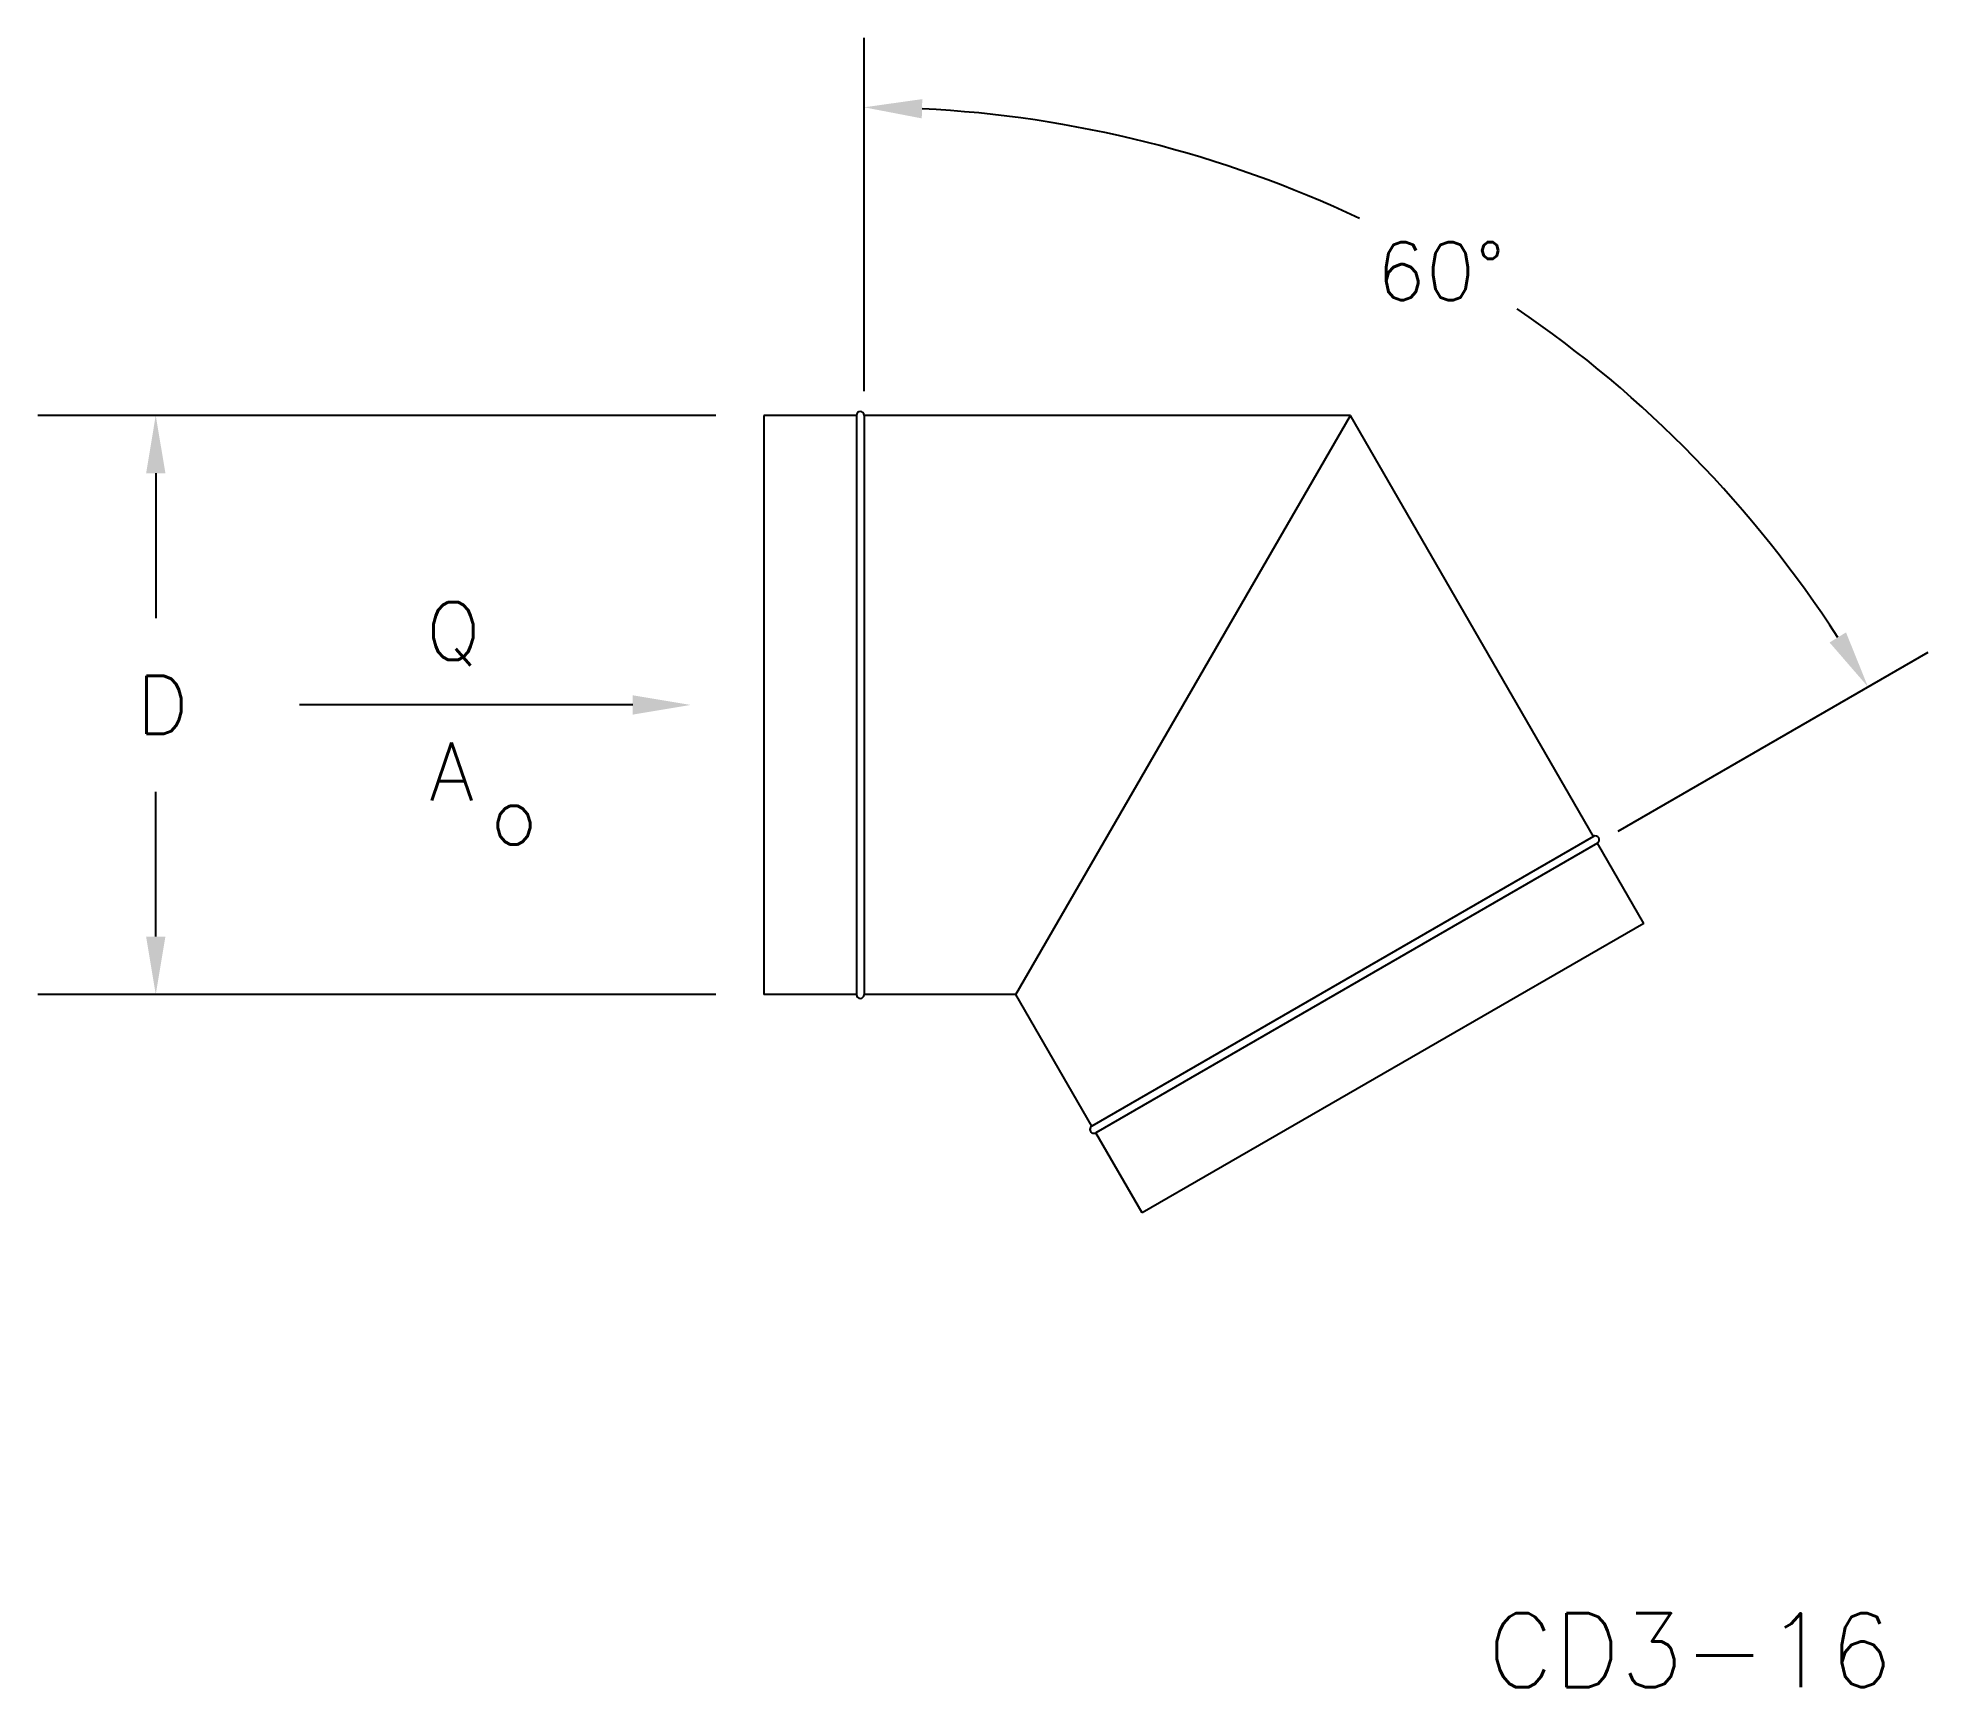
# Model space of a CAD drawing. Extents: x 3.09 to 8.72, y 1.96 to 6.87.
import ezdxf
from ezdxf.enums import TextEntityAlignment as Align

# ---------------------------------------------------------------- set-up
doc = ezdxf.new("R2010")
doc.units = 0
doc.header["$LTSCALE"] = 0.8
doc.header["$MEASUREMENT"] = 0
doc.layers.get('0').update_dxf_attribs({"linetype": 'CONTINUOUS'})
doc.layers.add('NUMBER', color=7, linetype='CONTINUOUS')
doc.styles.add('ROMANS', font='romans')

msp = doc.modelspace()

# ---------------------------------------------------------------- linework, layer by layer
for p, q in [((5.5514, 5.8196), (5.5514, 6.8719)), ((5.1098, 5.7477), (3.0913, 5.7477)), ((5.2525, 5.7477), (5.2525, 4.0231)), ((5.5284, 5.7477), (5.2525, 5.7477)), ((5.5284, 5.7477), (5.5284, 4.0231)), ((6.9992, 5.7477), (5.5514, 5.7477)), ((5.5514, 5.7477), (5.5514, 4.0231)), ((6.0034, 4.0231), (6.9992, 5.7477)), ((7.723, 4.4939), (6.9992, 5.7477)), ((3.4424, 5.5752), (3.4424, 5.1441)), ((7.7968, 4.51), (8.7196, 5.0427)), ((4.8626, 4.8854), (3.8708, 4.8854)), ((3.4424, 4.1955), (3.4424, 4.6267)), ((7.723, 4.4939), (6.2294, 3.6316)), ((7.7345, 4.474), (6.2409, 3.6117)), ((7.8725, 4.2351), (7.7345, 4.474)), ((7.8725, 4.2351), (6.3789, 3.3727)), ((5.1098, 4.0231), (3.0913, 4.0231)), ((5.5284, 4.0231), (5.2525, 4.0231)), ((6.0034, 4.0231), (5.5514, 4.0231)), ((6.2294, 3.6316), (6.0034, 4.0231)), ((6.3789, 3.3727), (6.2409, 3.6117))]:
    msp.add_line(p, q)
for centre, radius, start, end in [((5.5514, 3.2136), 3.4513, 64.7028, 87.1366), ((5.5514, 3.2136), 3.4513, 32.8634, 55.7083), ((5.5399, 5.7477), 0.0115, 0, 180), ((7.7288, 4.484), 0.0115, 300, 120), ((5.5399, 4.0231), 0.0115, 180, 0), ((6.2352, 3.6217), 0.0115, 120, 300)]:
    msp.add_arc(centre, radius, start, end)
for points in [[(5.7231, 6.6319), (5.7246, 6.6893), (5.5514, 6.6649)], [(3.4712, 5.5752), (3.4137, 5.5752), (3.4424, 5.7477)], [(8.4749, 5.1014), (8.4259, 5.0714), (8.5403, 4.9393)], [(4.8626, 4.9141), (4.8626, 4.8566), (5.0351, 4.8854)], [(3.4712, 4.1955), (3.4137, 4.1955), (3.4424, 4.0231)]]:
    msp.add_solid(points)

# ---------------------------------------------------------------- texts
at = {"style": 'ROMANS'}
msp.add_text('60%%d', height=0.17246, dxfattribs=at).set_placement((7.2679, 6.177), align=Align.MIDDLE_CENTER)
for s, p in [('Q', (4.2467, 5.0193)), ('D', (3.385, 4.7992)), ('A', (4.2566, 4.6014)), ('o', (4.4385, 4.4699))]:
    msp.add_text(s, height=0.1725, dxfattribs=at).set_placement(p)
at = {"layer": 'NUMBER', "style": 'ROMANS'}
msp.add_text('CD3-16', height=0.22, dxfattribs=at).set_placement((7.4066, 1.9607))

doc.saveas('drawing.dxf')
